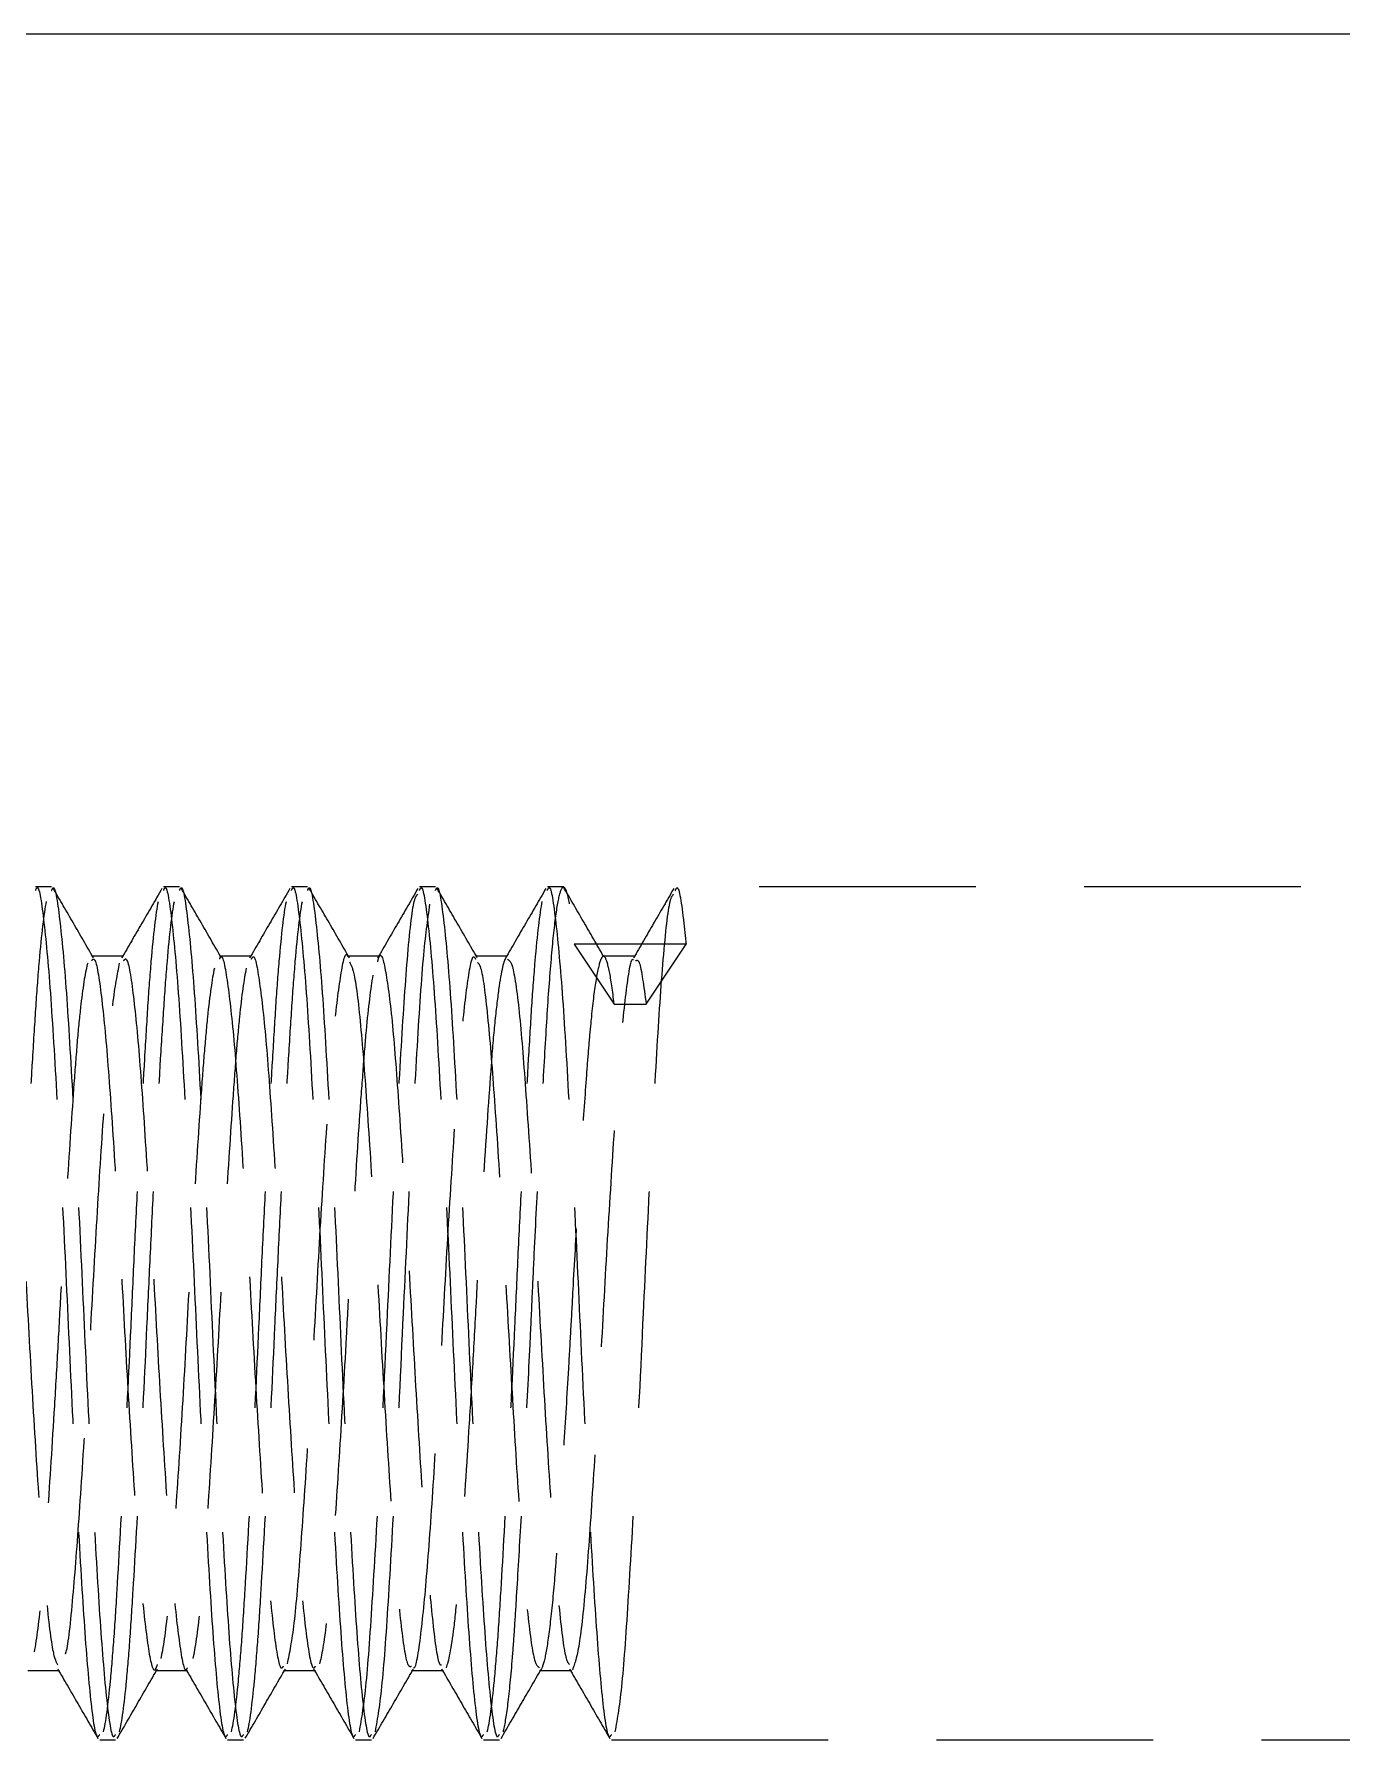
# Model space of a CAD drawing. Header units: millimetres. Extents: x 15 to 415, y 5 to 292.
# Drawn here: x 228.88 to 236.55, y 248.52 to 258.52 of the extents above; entities that cross this region are included whole.
import ezdxf

# ---------------------------------------------------------------- set-up
doc = ezdxf.new("R2010")
doc.units = ezdxf.units.MM
doc.linetypes.add('HIDDEN', pattern=[1.905, 1.27, -0.635])

msp = doc.modelspace()

# ---------------------------------------------------------------- linework, layer by layer
at = {"color": 7, "linetype": 'Continuous', "lineweight": 25}
msp.add_line((251.55, 258.518), (221.55, 258.518), dxfattribs=at)
at = {"color": 7, "linetype": 'HIDDEN', "lineweight": 18}
for p, q in [((228.987, 253.518), (228.893, 253.518)), ((229.737, 253.518), (229.643, 253.518)), ((230.487, 253.518), (230.393, 253.518)), ((231.237, 253.518), (231.143, 253.518)), ((231.987, 253.518), (231.893, 253.518)), ((251.55, 253.518), (232.643, 253.518)), ((229.409, 253.112), (229.222, 253.112)), ((230.159, 253.112), (229.972, 253.112)), ((230.909, 253.112), (230.722, 253.112)), ((231.659, 253.112), (231.472, 253.112)), ((232.706, 253.183), (232.05, 253.183)), ((232.05, 253.183), (232.285, 252.831)), ((232.409, 253.112), (232.222, 253.112)), ((232.472, 252.831), (232.706, 253.183)), ((232.285, 252.831), (232.472, 252.831)), ((228.847, 248.924), (229.034, 248.924)), ((229.597, 248.924), (229.784, 248.924)), ((230.347, 248.924), (230.534, 248.924)), ((231.097, 248.924), (231.284, 248.924)), ((231.847, 248.924), (232.034, 248.924)), ((229.269, 248.518), (229.362, 248.518)), ((230.019, 248.518), (230.112, 248.518)), ((230.769, 248.518), (230.862, 248.518)), ((231.519, 248.518), (231.612, 248.518)), ((232.269, 248.518), (251.55, 248.518))]:
    msp.add_line(p, q, dxfattribs=at)
for points, knots in [([(228.893, 253.497), (228.896, 253.503), (228.911, 253.543), (228.94, 253.355), (228.98, 252.935), (229.018, 252.288), (229.059, 251.516), (229.096, 250.685), (229.136, 249.894), (229.175, 249.216), (229.213, 248.745), (229.246, 248.513), (229.264, 248.541), (229.269, 248.549)], [0, 0, 0, 0, 0.020332, 0.124917, 0.229503, 0.332794, 0.438059, 0.541036, 0.646073, 0.749989, 0.853904, 0.958941, 1, 1, 1, 1]), ([(228.987, 253.497), (228.99, 253.503), (229.005, 253.543), (229.034, 253.355), (229.074, 252.935), (229.111, 252.288), (229.153, 251.516), (229.189, 250.685), (229.23, 249.894), (229.269, 249.216), (229.307, 248.745), (229.34, 248.513), (229.357, 248.541), (229.362, 248.549)], [0, 0, 0, 0, 0.020332, 0.124917, 0.229503, 0.332794, 0.438058, 0.541036, 0.646073, 0.749989, 0.853904, 0.958941, 1, 1, 1, 1]), ([(229.233, 253.102), (229.193, 253.17), (229.115, 253.306), (229.036, 253.442), (228.996, 253.51)], [0, 0, 0, 0, 0.499862, 1, 1, 1, 1]), ([(229.634, 253.509), (229.595, 253.441), (229.516, 253.305), (229.437, 253.169), (229.398, 253.101)], [0, 0, 0, 0, 0.500131, 1, 1, 1, 1]), ([(229.643, 253.497), (229.646, 253.503), (229.661, 253.543), (229.69, 253.355), (229.73, 252.935), (229.768, 252.288), (229.809, 251.516), (229.846, 250.685), (229.886, 249.894), (229.925, 249.216), (229.963, 248.745), (229.996, 248.513), (230.014, 248.541), (230.019, 248.549)], [0, 0, 0, 0, 0.020332, 0.124917, 0.229503, 0.332794, 0.438059, 0.541036, 0.646073, 0.749989, 0.853904, 0.958941, 1, 1, 1, 1]), ([(229.737, 253.497), (229.74, 253.503), (229.755, 253.543), (229.784, 253.355), (229.824, 252.935), (229.861, 252.288), (229.903, 251.516), (229.939, 250.685), (229.98, 249.894), (230.019, 249.216), (230.057, 248.745), (230.09, 248.513), (230.107, 248.541), (230.112, 248.549)], [0, 0, 0, 0, 0.020332, 0.124917, 0.229503, 0.332794, 0.438058, 0.541036, 0.646073, 0.749989, 0.853904, 0.958941, 1, 1, 1, 1]), ([(229.983, 253.102), (229.943, 253.17), (229.865, 253.306), (229.786, 253.442), (229.747, 253.51)], [0, 0, 0, 0, 0.499888, 1, 1, 1, 1]), ([(230.384, 253.509), (230.345, 253.441), (230.266, 253.305), (230.187, 253.169), (230.148, 253.101)], [0, 0, 0, 0, 0.500131, 1, 1, 1, 1]), ([(230.393, 253.497), (230.396, 253.503), (230.411, 253.543), (230.44, 253.355), (230.48, 252.935), (230.518, 252.288), (230.559, 251.516), (230.596, 250.685), (230.636, 249.894), (230.675, 249.216), (230.713, 248.745), (230.746, 248.513), (230.764, 248.541), (230.769, 248.549)], [0, 0, 0, 0, 0.020332, 0.124917, 0.229503, 0.332794, 0.438059, 0.541036, 0.646073, 0.749989, 0.853904, 0.958941, 1, 1, 1, 1]), ([(230.487, 253.497), (230.49, 253.503), (230.505, 253.543), (230.534, 253.355), (230.574, 252.935), (230.611, 252.288), (230.653, 251.516), (230.689, 250.685), (230.73, 249.894), (230.769, 249.216), (230.807, 248.745), (230.84, 248.513), (230.857, 248.541), (230.862, 248.549)], [0, 0, 0, 0, 0.020332, 0.124917, 0.229503, 0.332794, 0.438058, 0.541036, 0.646073, 0.749989, 0.853904, 0.958941, 1, 1, 1, 1]), ([(230.733, 253.102), (230.694, 253.17), (230.615, 253.306), (230.536, 253.441), (230.497, 253.509)], [0, 0, 0, 0, 0.499875, 1, 1, 1, 1]), ([(231.134, 253.509), (231.095, 253.441), (231.016, 253.305), (230.937, 253.169), (230.898, 253.101)], [0, 0, 0, 0, 0.500131, 1, 1, 1, 1]), ([(231.143, 253.497), (231.146, 253.503), (231.161, 253.543), (231.19, 253.355), (231.23, 252.935), (231.268, 252.288), (231.309, 251.516), (231.346, 250.685), (231.386, 249.894), (231.425, 249.216), (231.463, 248.745), (231.496, 248.513), (231.514, 248.541), (231.519, 248.549)], [0, 0, 0, 0, 0.020332, 0.124917, 0.229503, 0.332794, 0.438059, 0.541036, 0.646073, 0.749989, 0.853904, 0.958941, 1, 1, 1, 1]), ([(231.237, 253.497), (231.24, 253.503), (231.255, 253.543), (231.284, 253.355), (231.324, 252.935), (231.361, 252.288), (231.403, 251.516), (231.439, 250.685), (231.48, 249.894), (231.519, 249.216), (231.557, 248.745), (231.59, 248.513), (231.607, 248.541), (231.612, 248.549)], [0, 0, 0, 0, 0.020332, 0.124917, 0.229503, 0.332794, 0.438058, 0.541036, 0.646073, 0.749989, 0.853904, 0.958941, 1, 1, 1, 1]), ([(231.482, 253.103), (231.443, 253.171), (231.364, 253.306), (231.286, 253.442), (231.246, 253.51)], [0, 0, 0, 0, 0.499866, 1, 1, 1, 1]), ([(231.635, 248.565), (231.644, 248.6), (231.653, 248.655), (231.671, 248.802), (231.68, 248.894), (231.693, 249.053), (231.697, 249.11), (231.705, 249.23), (231.709, 249.292), (231.721, 249.492), (231.73, 249.64), (231.748, 249.959), (231.757, 250.129), (231.774, 250.478), (231.783, 250.658), (231.796, 250.925), (231.8, 251.013), (231.808, 251.19), (231.812, 251.279), (231.825, 251.546), (231.834, 251.724), (231.852, 252.067), (231.861, 252.231), (231.878, 252.535), (231.886, 252.674), (231.902, 252.922), (231.911, 253.034), (231.928, 253.228), (231.937, 253.309), (231.955, 253.433), (231.964, 253.475), (231.981, 253.52), (231.989, 253.524), (232.006, 253.493), (232.015, 253.458), (232.032, 253.348), (232.041, 253.274), (232.05, 253.183)], [0, 0, 0, 0, 0.0625, 0.0625, 0.125, 0.125, 0.15625, 0.15625, 0.1875, 0.1875, 0.25, 0.25, 0.3125, 0.3125, 0.375, 0.375, 0.40625, 0.40625, 0.4375, 0.4375, 0.5, 0.5, 0.5625, 0.5625, 0.625, 0.625, 0.6875, 0.6875, 0.75, 0.75, 0.8125, 0.8125, 0.875, 0.875, 0.9375, 0.9375, 1, 1, 1, 1]), ([(231.884, 253.509), (231.845, 253.441), (231.766, 253.305), (231.687, 253.169), (231.648, 253.101)], [0, 0, 0, 0, 0.500131, 1, 1, 1, 1]), ([(231.893, 253.497), (231.896, 253.503), (231.911, 253.543), (231.94, 253.355), (231.98, 252.935), (232.018, 252.288), (232.059, 251.516), (232.096, 250.685), (232.136, 249.894), (232.175, 249.216), (232.213, 248.745), (232.246, 248.513), (232.264, 248.541), (232.269, 248.549)], [0, 0, 0, 0, 0.020332, 0.124917, 0.229503, 0.332794, 0.438059, 0.541036, 0.646073, 0.749989, 0.853904, 0.958941, 1, 1, 1, 1]), ([(232.222, 253.112), (232.183, 253.179), (232.105, 253.315), (232.026, 253.45), (231.987, 253.518)], [0, 0, 0, 0, 0.499965, 1, 1, 1, 1]), ([(232.634, 253.509), (232.595, 253.441), (232.516, 253.305), (232.437, 253.169), (232.398, 253.101)], [0, 0, 0, 0, 0.5001315, 1, 1, 1, 1]), ([(232.643, 253.497), (232.646, 253.503), (232.661, 253.543), (232.682, 253.406), (232.701, 253.232), (232.706, 253.183)], [0, 0, 0, 0, 0.121924, 0.749094, 1, 1, 1, 1]), ([(228.635, 248.565), (228.649, 248.619), (228.663, 248.722), (228.683, 248.936), (228.69, 249.018), (228.703, 249.196), (228.709, 249.292), (228.728, 249.608), (228.742, 249.854), (228.77, 250.383), (228.784, 250.664), (228.802, 251.075), (228.809, 251.211), (228.822, 251.487), (228.829, 251.625), (228.849, 252.03), (228.863, 252.287), (228.883, 252.623), (228.89, 252.726), (228.902, 252.915), (228.909, 253.003), (228.929, 253.24), (228.943, 253.361), (228.957, 253.433)], [0, 0, 0, 0, 0.125, 0.125, 0.1875, 0.1875, 0.25, 0.25, 0.375, 0.375, 0.5, 0.5, 0.5625, 0.5625, 0.625, 0.625, 0.75, 0.75, 0.8125, 0.8125, 0.875, 0.875, 1, 1, 1, 1]), ([(229.291, 248.565), (229.305, 248.619), (229.319, 248.722), (229.339, 248.936), (229.346, 249.018), (229.359, 249.196), (229.365, 249.292), (229.384, 249.608), (229.398, 249.854), (229.426, 250.383), (229.44, 250.664), (229.459, 251.075), (229.465, 251.211), (229.478, 251.487), (229.485, 251.625), (229.506, 252.03), (229.52, 252.287), (229.54, 252.623), (229.546, 252.726), (229.558, 252.915), (229.565, 253.003), (229.585, 253.24), (229.599, 253.361), (229.613, 253.433)], [0, 0, 0, 0, 0.125, 0.125, 0.1875, 0.1875, 0.25, 0.25, 0.375, 0.375, 0.5, 0.5, 0.5625, 0.5625, 0.625, 0.625, 0.75, 0.75, 0.8125, 0.8125, 0.875, 0.875, 1, 1, 1, 1]), ([(229.385, 248.565), (229.399, 248.619), (229.413, 248.722), (229.433, 248.936), (229.44, 249.018), (229.453, 249.196), (229.459, 249.292), (229.478, 249.608), (229.492, 249.854), (229.52, 250.383), (229.534, 250.664), (229.552, 251.075), (229.559, 251.211), (229.572, 251.487), (229.579, 251.625), (229.599, 252.03), (229.613, 252.287), (229.633, 252.623), (229.64, 252.726), (229.652, 252.915), (229.659, 253.003), (229.679, 253.24), (229.693, 253.361), (229.707, 253.433)], [0, 0, 0, 0, 0.125, 0.125, 0.1875, 0.1875, 0.25, 0.25, 0.375, 0.375, 0.5, 0.5, 0.5625, 0.5625, 0.625, 0.625, 0.75, 0.75, 0.8125, 0.8125, 0.875, 0.875, 1, 1, 1, 1]), ([(230.041, 248.565), (230.055, 248.619), (230.069, 248.722), (230.089, 248.936), (230.096, 249.018), (230.109, 249.196), (230.115, 249.292), (230.134, 249.608), (230.148, 249.854), (230.176, 250.383), (230.19, 250.664), (230.209, 251.075), (230.215, 251.211), (230.228, 251.487), (230.235, 251.625), (230.256, 252.03), (230.27, 252.287), (230.29, 252.623), (230.296, 252.726), (230.308, 252.915), (230.315, 253.003), (230.335, 253.24), (230.349, 253.361), (230.363, 253.433)], [0, 0, 0, 0, 0.125, 0.125, 0.1875, 0.1875, 0.25, 0.25, 0.375, 0.375, 0.5, 0.5, 0.5625, 0.5625, 0.625, 0.625, 0.75, 0.75, 0.8125, 0.8125, 0.875, 0.875, 1, 1, 1, 1]), ([(230.135, 248.565), (230.149, 248.619), (230.163, 248.722), (230.183, 248.936), (230.19, 249.018), (230.203, 249.196), (230.209, 249.292), (230.228, 249.608), (230.242, 249.854), (230.27, 250.383), (230.284, 250.664), (230.302, 251.075), (230.309, 251.211), (230.322, 251.487), (230.329, 251.625), (230.349, 252.03), (230.363, 252.287), (230.383, 252.623), (230.39, 252.726), (230.402, 252.915), (230.409, 253.003), (230.429, 253.24), (230.443, 253.361), (230.457, 253.433)], [0, 0, 0, 0, 0.125, 0.125, 0.1875, 0.1875, 0.25, 0.25, 0.375, 0.375, 0.5, 0.5, 0.5625, 0.5625, 0.625, 0.625, 0.75, 0.75, 0.8125, 0.8125, 0.875, 0.875, 1, 1, 1, 1]), ([(230.791, 248.565), (230.805, 248.644), (230.832, 248.801), (230.869, 249.343), (230.912, 250.087), (230.954, 250.964), (230.995, 251.836), (231.035, 252.569), (231.072, 253.126), (231.107, 253.448), (231.127, 253.469), (231.133, 253.476)], [0, 0, 0, 0, 0.11554, 0.228916, 0.34371, 0.480699, 0.594759, 0.71005, 0.82308, 0.93862, 1, 1, 1, 1]), ([(230.885, 248.565), (230.899, 248.644), (230.926, 248.801), (230.963, 249.343), (231.006, 250.087), (231.047, 250.963), (231.088, 251.837), (231.129, 252.563), (231.165, 253.138), (231.192, 253.325), (231.205, 253.417)], [0, 0, 0, 0, 0.123835, 0.24535, 0.368386, 0.515209, 0.637458, 0.761026, 0.882171, 1, 1, 1, 1]), ([(231.541, 248.565), (231.555, 248.619), (231.569, 248.722), (231.589, 248.936), (231.596, 249.018), (231.609, 249.196), (231.615, 249.292), (231.634, 249.608), (231.648, 249.854), (231.676, 250.383), (231.69, 250.664), (231.709, 251.075), (231.715, 251.211), (231.728, 251.487), (231.735, 251.625), (231.756, 252.03), (231.77, 252.287), (231.79, 252.623), (231.796, 252.726), (231.808, 252.915), (231.815, 253.003), (231.835, 253.24), (231.849, 253.361), (231.863, 253.433)], [0, 0, 0, 0, 0.125, 0.125, 0.1875, 0.1875, 0.25, 0.25, 0.375, 0.375, 0.5, 0.5, 0.5625, 0.5625, 0.625, 0.625, 0.75, 0.75, 0.8125, 0.8125, 0.875, 0.875, 1, 1, 1, 1]), ([(232.291, 248.565), (232.305, 248.644), (232.332, 248.801), (232.369, 249.343), (232.412, 250.087), (232.454, 250.964), (232.495, 251.836), (232.535, 252.569), (232.572, 253.126), (232.607, 253.448), (232.627, 253.469), (232.633, 253.476)], [0, 0, 0, 0, 0.11554, 0.228916, 0.34371, 0.480699, 0.594759, 0.71005, 0.82308, 0.93862, 1, 1, 1, 1]), ([(229.972, 253.095), (229.974, 253.1), (229.989, 253.133), (230.018, 252.976), (230.058, 252.625), (230.096, 252.084), (230.137, 251.437), (230.174, 250.741), (230.214, 250.078), (230.253, 249.51), (230.291, 249.115), (230.324, 248.92), (230.342, 248.943), (230.347, 248.95)], [0, 0, 0, 0, 0.019772, 0.12437, 0.228988, 0.332291, 0.437581, 0.540581, 0.645635, 0.749586, 0.853508, 0.958575, 1, 1, 1, 1]), ([(230.159, 253.095), (230.162, 253.1), (230.177, 253.133), (230.206, 252.976), (230.246, 252.625), (230.283, 252.084), (230.324, 251.437), (230.361, 250.741), (230.402, 250.078), (230.44, 249.51), (230.479, 249.115), (230.512, 248.921), (230.529, 248.943), (230.534, 248.95)], [0, 0, 0, 0, 0.019981, 0.124577, 0.229193, 0.332493, 0.437782, 0.540779, 0.645832, 0.74978, 0.853701, 0.958766, 1, 1, 1, 1]), ([(230.369, 248.963), (230.383, 249.029), (230.41, 249.16), (230.447, 249.613), (230.487, 250.199), (230.527, 250.876), (230.564, 251.568), (230.606, 252.198), (230.642, 252.712), (230.683, 253.018), (230.709, 253.148), (230.722, 253.111), (230.722, 253.111)], [0, 0, 0, 0, 0.112149, 0.222203, 0.333618, 0.445055, 0.555091, 0.667244, 0.776957, 0.888858, 0.999585, 1, 1, 1, 1]), ([(230.898, 253.079), (230.901, 253.092), (230.918, 253.15), (230.948, 253.027), (230.988, 252.714), (231.025, 252.203), (231.066, 251.573), (231.104, 250.881), (231.143, 250.205), (231.183, 249.612), (231.221, 249.182), (231.252, 248.957), (231.269, 248.957), (231.273, 248.957)], [0, 0, 0, 0, 0.030811, 0.1347411, 0.2398172, 0.3428191, 0.448114, 0.5514431, 0.6560488, 0.7606769, 0.8639872, 0.9692866, 1, 1, 1, 1]), ([(231.108, 248.943), (231.109, 248.942), (231.123, 248.93), (231.152, 249.118), (231.19, 249.505), (231.229, 250.074), (231.27, 250.736), (231.306, 251.432), (231.348, 252.079), (231.385, 252.622), (231.425, 252.974), (231.454, 253.133), (231.469, 253.1), (231.472, 253.094)], [0, 0, 0, 0, 0.010323, 0.118671, 0.225883, 0.333062, 0.441424, 0.547647, 0.656234, 0.762795, 0.870671, 0.978571, 1, 1, 1, 1]), ([(231.652, 253.107), (231.638, 253.091), (231.622, 253.026), (231.6, 252.861), (231.592, 252.795), (231.577, 252.646), (231.57, 252.563), (231.55, 252.292), (231.535, 252.072), (231.504, 251.593), (231.489, 251.334), (231.468, 250.956), (231.461, 250.83), (231.447, 250.576), (231.439, 250.45), (231.417, 250.082), (231.401, 249.852), (231.38, 249.562), (231.373, 249.474), (231.359, 249.314), (231.352, 249.241), (231.329, 249.055), (231.313, 248.973), (231.299, 248.941)], [0, 0, 0, 0, 0.125, 0.125, 0.1875, 0.1875, 0.25, 0.25, 0.375, 0.375, 0.5, 0.5, 0.5625, 0.5625, 0.625, 0.625, 0.75, 0.75, 0.8125, 0.8125, 0.875, 0.875, 1, 1, 1, 1]), ([(232.285, 252.831), (232.275, 252.91), (232.266, 252.974), (232.248, 253.067), (232.238, 253.096), (232.226, 253.112), (232.221, 253.113), (232.213, 253.107), (232.209, 253.1), (232.195, 253.064), (232.186, 253.023), (232.167, 252.906), (232.158, 252.83), (232.145, 252.696), (232.14, 252.648), (232.132, 252.546), (232.127, 252.492), (232.115, 252.322), (232.106, 252.195), (232.087, 251.92), (232.078, 251.772), (232.06, 251.468), (232.05, 251.312), (232.038, 251.08), (232.034, 251.004), (232.025, 250.85), (232.021, 250.772), (232.007, 250.54), (231.998, 250.385), (231.979, 250.09), (231.97, 249.949), (231.957, 249.756), (231.952, 249.694), (231.944, 249.578), (231.94, 249.523), (231.927, 249.367), (231.918, 249.274), (231.899, 249.118), (231.89, 249.055), (231.872, 248.965), (231.862, 248.937), (231.854, 248.928)], [0, 0, 0, 0, 0.0625, 0.0625, 0.125, 0.125, 0.15625, 0.15625, 0.1875, 0.1875, 0.25, 0.25, 0.3125, 0.3125, 0.34375, 0.34375, 0.375, 0.375, 0.4375, 0.4375, 0.5, 0.5, 0.5625, 0.5625, 0.59375, 0.59375, 0.625, 0.625, 0.6875, 0.6875, 0.75, 0.75, 0.78125, 0.78125, 0.8125, 0.8125, 0.875, 0.875, 0.9375, 0.9375, 1, 1, 1, 1]), ([(228.659, 253.086), (228.667, 253.088), (228.687, 253.096), (228.723, 252.859), (228.76, 252.426), (228.8, 251.835), (228.84, 251.159), (228.877, 250.467), (228.918, 249.835), (228.955, 249.332), (228.992, 249.016), (229.014, 248.974), (229.023, 248.957)], [0, 0, 0, 0, 0.063803, 0.172417, 0.278999, 0.386905, 0.494827, 0.601395, 0.710012, 0.816266, 0.924641, 1, 1, 1, 1]), ([(229.199, 253.072), (229.186, 253.027), (229.172, 252.944), (229.152, 252.771), (229.145, 252.705), (229.133, 252.561), (229.127, 252.483), (229.108, 252.229), (229.095, 252.031), (229.067, 251.603), (229.054, 251.375), (229.035, 251.037), (229.029, 250.926), (229.017, 250.701), (229.01, 250.588), (228.99, 250.254), (228.976, 250.039), (228.957, 249.754), (228.95, 249.665), (228.938, 249.502), (228.932, 249.427), (228.913, 249.219), (228.899, 249.107), (228.885, 249.034)], [0, 0, 0, 0, 0.125, 0.125, 0.1875, 0.1875, 0.25, 0.25, 0.375, 0.375, 0.5, 0.5, 0.5625, 0.5625, 0.625, 0.625, 0.75, 0.75, 0.8125, 0.8125, 0.875, 0.875, 1, 1, 1, 1]), ([(229.069, 249.022), (229.07, 249.025), (229.084, 249.063), (229.113, 249.339), (229.15, 249.829), (229.191, 250.464), (229.229, 251.155), (229.268, 251.832), (229.308, 252.419), (229.346, 252.873), (229.373, 253.005), (229.386, 253.072)], [0, 0, 0, 0, 0.013376, 0.137598, 0.259371, 0.383854, 0.506011, 0.629682, 0.753373, 0.875512, 1, 1, 1, 1]), ([(229.222, 253.086), (229.227, 253.092), (229.244, 253.115), (229.277, 252.922), (229.315, 252.529), (229.354, 251.961), (229.395, 251.299), (229.431, 250.603), (229.473, 249.955), (229.51, 249.415), (229.55, 249.056), (229.583, 248.896), (229.602, 248.944), (229.608, 248.96)], [0, 0, 0, 0, 0.039358, 0.141411, 0.242388, 0.343342, 0.445405, 0.545454, 0.647731, 0.748097, 0.849705, 0.951332, 1, 1, 1, 1]), ([(229.409, 253.086), (229.414, 253.092), (229.432, 253.116), (229.464, 252.922), (229.503, 252.529), (229.541, 251.961), (229.582, 251.299), (229.619, 250.603), (229.66, 249.956), (229.697, 249.413), (229.737, 249.061), (229.766, 248.903), (229.782, 248.936), (229.784, 248.941)], [0, 0, 0, 0, 0.040707, 0.145762, 0.249712, 0.353636, 0.458702, 0.561696, 0.666983, 0.770302, 0.874901, 0.979519, 1, 1, 1, 1]), ([(229.941, 253.041), (229.928, 252.981), (229.914, 252.883), (229.894, 252.691), (229.888, 252.62), (229.875, 252.467), (229.869, 252.384), (229.85, 252.113), (229.836, 251.906), (229.809, 251.468), (229.796, 251.238), (229.772, 250.793), (229.759, 250.563), (229.732, 250.125), (229.718, 249.918), (229.699, 249.648), (229.693, 249.565), (229.681, 249.412), (229.674, 249.341), (229.654, 249.15), (229.641, 249.053), (229.627, 248.994)], [0, 0, 0, 0, 0.125, 0.125, 0.1875, 0.1875, 0.25, 0.25, 0.375, 0.375, 0.5, 0.5, 0.625, 0.625, 0.75, 0.75, 0.8125, 0.8125, 0.875, 0.875, 1, 1, 1, 1]), ([(230.128, 253.041), (230.115, 252.981), (230.101, 252.883), (230.082, 252.691), (230.075, 252.62), (230.063, 252.467), (230.057, 252.384), (230.038, 252.113), (230.024, 251.906), (229.997, 251.468), (229.984, 251.238), (229.96, 250.793), (229.946, 250.563), (229.919, 250.125), (229.906, 249.918), (229.886, 249.648), (229.88, 249.565), (229.868, 249.412), (229.862, 249.341), (229.842, 249.15), (229.828, 249.053), (229.815, 248.994)], [0, 0, 0, 0, 0.125, 0.125, 0.1875, 0.1875, 0.25, 0.25, 0.375, 0.375, 0.5, 0.5, 0.625, 0.625, 0.75, 0.75, 0.8125, 0.8125, 0.875, 0.875, 1, 1, 1, 1]), ([(230.87, 253), (230.857, 252.926), (230.843, 252.814), (230.824, 252.606), (230.818, 252.53), (230.806, 252.367), (230.799, 252.277), (230.779, 251.992), (230.766, 251.777), (230.746, 251.443), (230.739, 251.33), (230.726, 251.104), (230.72, 250.993), (230.702, 250.656), (230.688, 250.428), (230.661, 250), (230.648, 249.802), (230.629, 249.549), (230.623, 249.471), (230.61, 249.328), (230.604, 249.262), (230.584, 249.089), (230.57, 249.007), (230.557, 248.963)], [0, 0, 0, 0, 0.125, 0.125, 0.1875, 0.1875, 0.25, 0.25, 0.375, 0.375, 0.4375, 0.4375, 0.5, 0.5, 0.625, 0.625, 0.75, 0.75, 0.8125, 0.8125, 0.875, 0.875, 1, 1, 1, 1]), ([(230.733, 253.079), (230.742, 253.062), (230.764, 253.021), (230.801, 252.706), (230.838, 252.205), (230.879, 251.573), (230.916, 250.881), (230.956, 250.205), (230.996, 249.613), (231.033, 249.178), (231.069, 248.941), (231.089, 248.947), (231.097, 248.95)], [0, 0, 0, 0, 0.075407, 0.1837, 0.289856, 0.398375, 0.504868, 0.612677, 0.720509, 0.826982, 0.935506, 1, 1, 1, 1]), ([(231.483, 253.076), (231.489, 253.07), (231.508, 253.053), (231.543, 252.785), (231.58, 252.319), (231.621, 251.706), (231.659, 251.021), (231.698, 250.335), (231.738, 249.722), (231.775, 249.25), (231.814, 248.963), (231.837, 248.948), (231.847, 248.941)], [0, 0, 0, 0, 0.05468, 0.16308, 0.269122, 0.377278, 0.484301, 0.59129, 0.699461, 0.805496, 0.913892, 1, 1, 1, 1]), ([(231.659, 253.094), (231.669, 253.088), (231.692, 253.073), (231.731, 252.788), (231.767, 252.318), (231.808, 251.706), (231.847, 251.021), (231.885, 250.335), (231.926, 249.721), (231.963, 249.254), (231.997, 248.985), (232.016, 248.967), (232.022, 248.961)], [0, 0, 0, 0, 0.085362, 0.194, 0.300274, 0.408667, 0.515925, 0.623149, 0.731557, 0.837824, 0.946458, 1, 1, 1, 1]), ([(232.041, 248.928), (232.055, 248.964), (232.081, 249.037), (232.121, 249.416), (232.158, 249.949), (232.199, 250.598), (232.236, 251.294), (232.277, 251.956), (232.315, 252.527), (232.354, 252.914), (232.383, 253.104), (232.396, 253.093), (232.398, 253.092)], [0, 0, 0, 0, 0.110263, 0.220552, 0.32945, 0.440446, 0.549026, 0.659771, 0.769358, 0.878907, 0.989668, 1, 1, 1, 1]), ([(232.409, 253.085), (232.417, 253.089), (232.437, 253.099), (232.458, 252.935), (232.472, 252.831)], [0, 0, 0, 0, 0.36937, 1, 1, 1, 1]), ([(229.023, 248.934), (229.062, 248.866), (229.141, 248.73), (229.22, 248.594), (229.259, 248.526)], [0, 0, 0, 0, 0.4998685, 1, 1, 1, 1]), ([(229.371, 248.525), (229.411, 248.593), (229.489, 248.729), (229.568, 248.865), (229.607, 248.933)], [0, 0, 0, 0, 0.500134, 1, 1, 1, 1]), ([(229.773, 248.934), (229.812, 248.866), (229.891, 248.73), (229.97, 248.594), (230.009, 248.526)], [0, 0, 0, 0, 0.4998685, 1, 1, 1, 1]), ([(230.122, 248.527), (230.162, 248.595), (230.24, 248.731), (230.319, 248.867), (230.358, 248.934)], [0, 0, 0, 0, 0.500122, 1, 1, 1, 1]), ([(230.523, 248.934), (230.562, 248.866), (230.641, 248.73), (230.72, 248.594), (230.759, 248.526)], [0, 0, 0, 0, 0.499869, 1, 1, 1, 1]), ([(230.871, 248.526), (230.911, 248.594), (230.99, 248.729), (231.068, 248.865), (231.108, 248.933)], [0, 0, 0, 0, 0.500138, 1, 1, 1, 1]), ([(231.273, 248.934), (231.312, 248.866), (231.391, 248.73), (231.47, 248.594), (231.509, 248.526)], [0, 0, 0, 0, 0.4998685, 1, 1, 1, 1]), ([(231.622, 248.526), (231.661, 248.594), (231.74, 248.729), (231.818, 248.865), (231.858, 248.933)], [0, 0, 0, 0, 0.500112, 1, 1, 1, 1]), ([(232.023, 248.934), (232.062, 248.866), (232.141, 248.73), (232.22, 248.594), (232.259, 248.526)], [0, 0, 0, 0, 0.499869, 1, 1, 1, 1])]:
    msp.add_open_spline(points, degree=3, knots=knots, dxfattribs=at)

doc.saveas('drawing.dxf')
